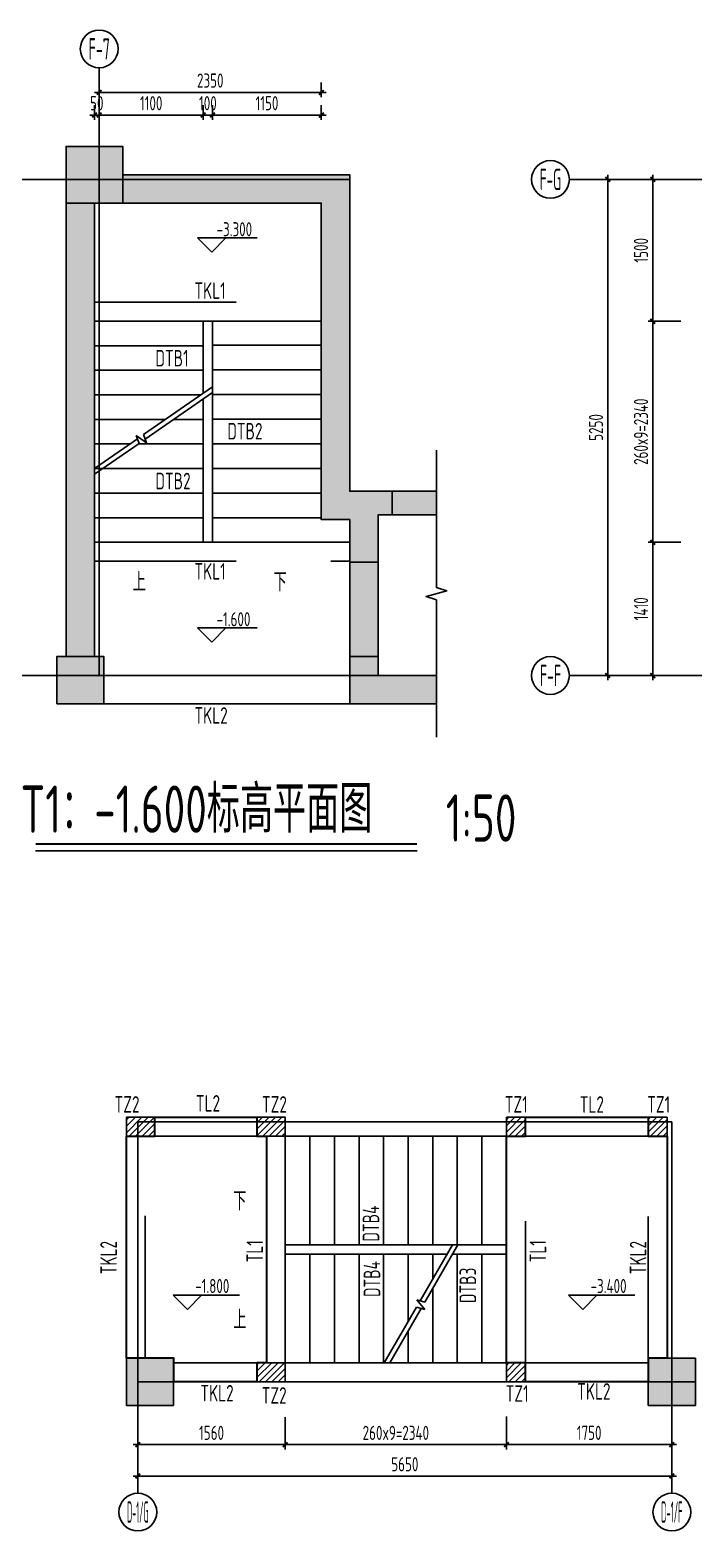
# Model space of a CAD drawing. Header units: millimetres. Extents: x -41781 to 68020, y 189188 to 426788.
# Drawn here: x 4890 to 18939, y 213755 to 245525 of the extents above; entities that cross this region are included whole.
import ezdxf
from ezdxf.enums import TextEntityAlignment as Align

# ---------------------------------------------------------------- set-up
doc = ezdxf.new("R2010")
doc.units = ezdxf.units.MM
doc.header["$LTSCALE"] = 1000
doc.header["$PDMODE"] = 35
doc.header["$PDSIZE"] = 200
doc.linetypes.add('3', pattern=[5, 3, -2])
for name, color, linetype in [('AXIS_TEXT', 7, 'Continuous'), ('COLU', 7, 'Continuous'), ('DIM', 4, 'Continuous'), ('DIM_ELEV', 3, 'Continuous'), ('DIM_SYMB', 3, 'Continuous'), ('h填实-柱墙', 254, 'Continuous'), ('h斜线-墙', 7, 'Continuous'), ('L-AXIS', 3, 'Continuous'), ('L-dote', 253, 'Continuous'), ('louti$0$stair', 2, 'Continuous'), ('PUB_TEXT', 7, 'Continuous'), ('Q-门框', 6, 'Continuous'), ('STAIR', 2, 'Continuous'), ('TEXT', 7, 'Continuous'), ('THIN', 7, 'Continuous'), ('WALL', 3, 'Continuous'), ('地下室轴号', 3, 'Continuous'), ('梁', 4, 'Continuous'), ('梁虚线', 4, '3')]:
    doc.layers.add(name, color=color, linetype=linetype)
doc.styles.add('TSSD_Dimension', font='Tssdeng.shx', dxfattribs={"width": 0.7, "bigfont": 'hztxt.shx'})
doc.styles.add('TSSD_REIN', font='Tssdeng.shx', dxfattribs={"width": 0.7, "bigfont": 'hztxt.shx'})
doc.dimstyles.new('TSSD_50_100', dxfattribs={"dimtxt": 300, "dimasz": 100, "dimexe": 100, "dimexo": 250, "dimgap": 100, "dimtad": 1, "dimdec": 0, "dimlfac": 0.5, "dimzin": 0, "dimdsep": 46, "dimtxsty": 'TSSD_Dimension', "dimblk": 'ARCHTICK', "dimcen": 0, "dimdle": 100, "dimclrt": 7, "dimadec": 0, "dimazin": 0, "dimtfac": 1, "dimtdec": 0, "dimtix": 1, "dimtmove": 2, "dimatfit": 3, "dimfxl": 1, "dimtolj": 1, "dimtzin": 0, "dimarcsym": 0})

# ---------------------------------------------------------------- blocks, each defined once
blk = doc.blocks.new('_ArchTick')
at = {"color": 0, "linetype": 'ByBlock', "const_width": 0.4}
blk.add_lwpolyline([(-0.5, -0.5), (0.5, 0.5)], dxfattribs=at)
blk = doc.blocks.new('*D238')
at = {"layer": 'Defpoints', "color": 0}
for p in [(6254, 244188), (6354, 244188), (6354, 243726)]:
    blk.add_point(p, dxfattribs=at)
at = {"layer": 'DIM', "color": 0, "lineweight": -2}
for p, q in [((6254, 243726), (6154, 243726)), ((6254, 243938), (6254, 243626)), ((6254, 243726), (6354, 243726)), ((6354, 243938), (6354, 243626)), ((6354, 243726), (6454, 243726))]:
    blk.add_line(p, q, dxfattribs=at)
at = {"layer": 'DIM', "color": 0, "lineweight": -2, "xscale": 100, "yscale": 100, "zscale": 100}
for p, rotation in [((6254, 243726), 359.9999236494095), ((6354, 243726), 179.9999236494095)]:
    blk.add_blockref('_ArchTick', p, dxfattribs=dict(at, rotation=rotation))
at = {"layer": 'DIM', "color": 7, "insert": (6304, 243976), "char_height": 300, "attachment_point": 5, "rotation": 359.9999, "style": 'TSSD_Dimension'}
blk.add_mtext('\\A1;50', dxfattribs=at)
blk = doc.blocks.new('*D239')
at = {"layer": 'Defpoints', "color": 0}
for p in [(6354, 244188), (8554, 244188), (8554, 243726)]:
    blk.add_point(p, dxfattribs=at)
at = {"layer": 'DIM', "color": 0, "lineweight": -2}
for p, q in [((6254, 243726), (8654, 243726)), ((6354, 243938), (6354, 243626)), ((8554, 243938), (8554, 243626))]:
    blk.add_line(p, q, dxfattribs=at)
at = {"layer": 'DIM', "color": 0, "lineweight": -2, "xscale": 100, "yscale": 100, "zscale": 100}
for p, rotation in [((6354, 243726), 179.9999236506247), ((8554, 243726), 359.9999236506247)]:
    blk.add_blockref('_ArchTick', p, dxfattribs=dict(at, rotation=rotation))
at = {"layer": 'DIM', "color": 7, "insert": (7454, 243976), "char_height": 300, "attachment_point": 5, "rotation": 359.9999, "style": 'TSSD_Dimension'}
blk.add_mtext('\\A1;1100', dxfattribs=at)
blk = doc.blocks.new('*D240')
at = {"layer": 'Defpoints', "color": 0}
for p in [(8554, 244188), (8754, 244188), (8754, 243726)]:
    blk.add_point(p, dxfattribs=at)
at = {"layer": 'DIM', "color": 0, "lineweight": -2}
for p, q in [((8554, 243726), (8454, 243726)), ((8554, 243938), (8554, 243626)), ((8554, 243726), (8754, 243726)), ((8754, 243938), (8754, 243626)), ((8754, 243726), (8854, 243726))]:
    blk.add_line(p, q, dxfattribs=at)
at = {"layer": 'DIM', "color": 0, "lineweight": -2, "xscale": 100, "yscale": 100, "zscale": 100}
for p, rotation in [((8554, 243726), 359.9999236506247), ((8754, 243726), 179.9999236506247)]:
    blk.add_blockref('_ArchTick', p, dxfattribs=dict(at, rotation=rotation))
at = {"layer": 'DIM', "color": 7, "insert": (8654, 243976), "char_height": 300, "attachment_point": 5, "rotation": 359.9999, "style": 'TSSD_Dimension'}
blk.add_mtext('\\A1;100', dxfattribs=at)
blk = doc.blocks.new('*D241')
at = {"layer": 'Defpoints', "color": 0}
for p in [(8754, 244188), (11054, 244188), (11054, 243726)]:
    blk.add_point(p, dxfattribs=at)
at = {"layer": 'DIM', "color": 0, "lineweight": -2}
for p, q in [((8654, 243726), (11154, 243726)), ((8754, 243938), (8754, 243626)), ((11054, 243938), (11054, 243626))]:
    blk.add_line(p, q, dxfattribs=at)
at = {"layer": 'DIM', "color": 0, "lineweight": -2, "xscale": 100, "yscale": 100, "zscale": 100}
for p, rotation in [((8754, 243726), 179.9999236506247), ((11054, 243726), 359.9999236506247)]:
    blk.add_blockref('_ArchTick', p, dxfattribs=dict(at, rotation=rotation))
at = {"layer": 'DIM', "color": 7, "insert": (9904, 243976), "char_height": 300, "attachment_point": 5, "rotation": 359.9999, "style": 'TSSD_Dimension'}
blk.add_mtext('\\A1;1150', dxfattribs=at)
blk = doc.blocks.new('*D242')
at = {"layer": 'Defpoints', "color": 0}
for p in [(6354, 244668), (11054, 244668), (11054, 244205)]:
    blk.add_point(p, dxfattribs=at)
at = {"layer": 'DIM', "color": 0, "lineweight": -2}
for p, q in [((6354, 244418), (6354, 244105)), ((11054, 244418), (11054, 244105)), ((6254, 244205), (11154, 244205))]:
    blk.add_line(p, q, dxfattribs=at)
at = {"layer": 'DIM', "color": 0, "lineweight": -2, "xscale": 100, "yscale": 100, "zscale": 100}
for p, rotation in [((6354, 244205), 179.9999236506247), ((11054, 244205), 359.9999236506247)]:
    blk.add_blockref('_ArchTick', p, dxfattribs=dict(at, rotation=rotation))
at = {"layer": 'DIM', "color": 7, "insert": (8704, 244455), "char_height": 300, "attachment_point": 5, "rotation": 359.9999, "style": 'TSSD_Dimension'}
blk.add_mtext('\\A1;2350', dxfattribs=at)
blk = doc.blocks.new('*D243')
at = {"layer": 'Defpoints', "color": 0}
for p in [(18068, 234683), (18908, 234683), (18908, 231863)]:
    blk.add_point(p, dxfattribs=at)
at = {"layer": 'DIM', "color": 0, "lineweight": -2}
for p, q in [((18068, 231763), (18068, 234783)), ((18658, 234683), (17968, 234683)), ((18658, 231863), (17968, 231863))]:
    blk.add_line(p, q, dxfattribs=at)
at = {"layer": 'DIM', "color": 0, "lineweight": -2, "xscale": 100, "yscale": 100, "zscale": 100}
for p, rotation in [((18068, 234683), 90), ((18068, 231863), 270)]:
    blk.add_blockref('_ArchTick', p, dxfattribs=dict(at, rotation=rotation))
at = {"layer": 'DIM', "color": 7, "insert": (17818, 233273), "char_height": 300, "attachment_point": 5, "rotation": 90, "style": 'TSSD_Dimension'}
blk.add_mtext('\\A1;1410', dxfattribs=at)
blk = doc.blocks.new('*D244')
at = {"layer": 'Defpoints', "color": 0}
for p in [(18068, 239363), (18908, 239363), (18908, 234683)]:
    blk.add_point(p, dxfattribs=at)
at = {"layer": 'DIM', "color": 0, "lineweight": -2}
for p, q in [((18658, 239363), (17968, 239363)), ((18068, 234583), (18068, 239463)), ((18658, 234683), (17968, 234683))]:
    blk.add_line(p, q, dxfattribs=at)
at = {"layer": 'DIM', "color": 0, "lineweight": -2, "xscale": 100, "yscale": 100, "zscale": 100}
for p, rotation in [((18068, 239363), 90), ((18068, 234683), 270)]:
    blk.add_blockref('_ArchTick', p, dxfattribs=dict(at, rotation=rotation))
at = {"layer": 'DIM', "color": 7, "insert": (17818, 237023), "char_height": 300, "attachment_point": 5, "rotation": 90, "style": 'TSSD_Dimension'}
blk.add_mtext('\\A1;260x9=2340', dxfattribs=at)
blk = doc.blocks.new('*D245')
at = {"layer": 'Defpoints', "color": 0}
for p in [(18068, 242363), (18908, 242363), (18908, 239363)]:
    blk.add_point(p, dxfattribs=at)
at = {"layer": 'DIM', "color": 0, "lineweight": -2}
for p, q in [((18068, 239263), (18068, 242463)), ((18658, 242363), (17968, 242363)), ((18658, 239363), (17968, 239363))]:
    blk.add_line(p, q, dxfattribs=at)
at = {"layer": 'DIM', "color": 0, "lineweight": -2, "xscale": 100, "yscale": 100, "zscale": 100}
for p, rotation in [((18068, 242363), 90), ((18068, 239363), 270)]:
    blk.add_blockref('_ArchTick', p, dxfattribs=dict(at, rotation=rotation))
at = {"layer": 'DIM', "color": 7, "insert": (17818, 240863), "char_height": 300, "attachment_point": 5, "rotation": 90, "style": 'TSSD_Dimension'}
blk.add_mtext('\\A1;1500', dxfattribs=at)
blk = doc.blocks.new('*D246')
at = {"layer": 'Defpoints', "color": 0}
for p in [(17827, 242363), (17115, 231863), (17827, 231863)]:
    blk.add_point(p, dxfattribs=at)
at = {"layer": 'DIM', "color": 0, "lineweight": -2}
for p, q in [((17115, 242463), (17115, 231763)), ((17577, 242363), (17015, 242363)), ((17577, 231863), (17015, 231863))]:
    blk.add_line(p, q, dxfattribs=at)
at = {"layer": 'DIM', "color": 0, "lineweight": -2, "xscale": 100, "yscale": 100, "zscale": 100}
for p, rotation in [((17115, 242363), 90), ((17115, 231863), 270)]:
    blk.add_blockref('_ArchTick', p, dxfattribs=dict(at, rotation=rotation))
at = {"layer": 'DIM', "color": 7, "insert": (16865, 237113), "char_height": 300, "attachment_point": 5, "rotation": 90, "style": 'TSSD_Dimension'}
blk.add_mtext('\\A1;5250', dxfattribs=at)
blk = doc.blocks.new('*D277')
at = {"layer": 'Defpoints', "color": 0}
for p in [(14971, 216427), (18471, 216427), (18471, 215582)]:
    blk.add_point(p, dxfattribs=at)
at = {"layer": 'DIM', "color": 0, "lineweight": -2}
for p, q in [((14971, 216177), (14971, 215482)), ((18471, 216177), (18471, 215482)), ((14871, 215582), (18571, 215582))]:
    blk.add_line(p, q, dxfattribs=at)
at = {"layer": 'DIM', "color": 0, "lineweight": -2, "xscale": 100, "yscale": 100, "zscale": 100, "rotation": 180}
blk.add_blockref('_ArchTick', (14971, 215582), dxfattribs=at)
at = {"layer": 'DIM', "color": 0, "lineweight": -2, "xscale": 100, "yscale": 100, "zscale": 100}
blk.add_blockref('_ArchTick', (18471, 215582), dxfattribs=at)
at = {"layer": 'DIM', "color": 7, "insert": (16721, 215832), "char_height": 300, "attachment_point": 5, "style": 'TSSD_Dimension'}
blk.add_mtext('\\A1;1750', dxfattribs=at)
blk = doc.blocks.new('*D278')
at = {"layer": 'Defpoints', "color": 0}
for p in [(10291, 216410), (14971, 216410), (14971, 215582)]:
    blk.add_point(p, dxfattribs=at)
at = {"layer": 'DIM', "color": 0, "lineweight": -2}
for p, q in [((10291, 216160), (10291, 215482)), ((14971, 216160), (14971, 215482)), ((10191, 215582), (15071, 215582))]:
    blk.add_line(p, q, dxfattribs=at)
at = {"layer": 'DIM', "color": 0, "lineweight": -2, "xscale": 100, "yscale": 100, "zscale": 100, "rotation": 180}
blk.add_blockref('_ArchTick', (10291, 215582), dxfattribs=at)
at = {"layer": 'DIM', "color": 0, "lineweight": -2, "xscale": 100, "yscale": 100, "zscale": 100}
blk.add_blockref('_ArchTick', (14971, 215582), dxfattribs=at)
at = {"layer": 'DIM', "color": 7, "insert": (12631, 215832), "char_height": 300, "attachment_point": 5, "style": 'TSSD_Dimension'}
blk.add_mtext('\\A1;260x9=2340', dxfattribs=at)
blk = doc.blocks.new('*D279')
at = {"layer": 'Defpoints', "color": 0}
for p in [(7171, 216413), (10291, 216413), (10291, 215582)]:
    blk.add_point(p, dxfattribs=at)
at = {"layer": 'DIM', "color": 0, "lineweight": -2}
for p, q in [((7171, 216163), (7171, 215482)), ((10291, 216163), (10291, 215482)), ((7071, 215582), (10391, 215582))]:
    blk.add_line(p, q, dxfattribs=at)
at = {"layer": 'DIM', "color": 0, "lineweight": -2, "xscale": 100, "yscale": 100, "zscale": 100, "rotation": 180}
blk.add_blockref('_ArchTick', (7171, 215582), dxfattribs=at)
at = {"layer": 'DIM', "color": 0, "lineweight": -2, "xscale": 100, "yscale": 100, "zscale": 100}
blk.add_blockref('_ArchTick', (10291, 215582), dxfattribs=at)
at = {"layer": 'DIM', "color": 7, "insert": (8731, 215832), "char_height": 300, "attachment_point": 5, "style": 'TSSD_Dimension'}
blk.add_mtext('\\A1;1560', dxfattribs=at)
blk = doc.blocks.new('*D280')
at = {"layer": 'Defpoints', "color": 0}
for p in [(7171, 215747), (18471, 215747), (18471, 214917)]:
    blk.add_point(p, dxfattribs=at)
at = {"layer": 'DIM', "color": 0, "lineweight": -2}
for p, q in [((7171, 215497), (7171, 214817)), ((18471, 215497), (18471, 214817)), ((7071, 214917), (18571, 214917))]:
    blk.add_line(p, q, dxfattribs=at)
at = {"layer": 'DIM', "color": 0, "lineweight": -2, "xscale": 100, "yscale": 100, "zscale": 100, "rotation": 180}
blk.add_blockref('_ArchTick', (7171, 214917), dxfattribs=at)
at = {"layer": 'DIM', "color": 0, "lineweight": -2, "xscale": 100, "yscale": 100, "zscale": 100}
blk.add_blockref('_ArchTick', (18471, 214917), dxfattribs=at)
at = {"layer": 'DIM', "color": 7, "insert": (12821, 215167), "char_height": 300, "attachment_point": 5, "style": 'TSSD_Dimension'}
blk.add_mtext('\\A1;5650', dxfattribs=at)

msp = doc.modelspace()

# ---------------------------------------------------------------- hatches: boundary and pattern name
at = {"layer": 'h填实-柱墙'}
for color, points in [(254, [(5654.1, 241862.9), (6854.1, 241862.9), (6854.1, 243062.9), (5654.1, 243062.9)]), (254, [(11654.1, 235162.9), (11054.1, 235162.9), (11054.1, 241862.9), (6854.1, 241862.9), (6854.1, 242462.9), (11654.1, 242462.9), (11654.1, 235762.9), (12554.1, 235762.9), (12554.1, 235262.9), (12254.1, 235262.9), (12254.1, 234262.9), (11654.1, 234262.9)]), (254, [(6254.1, 232262.9), (6254.1, 241862.9), (5654.1, 241862.9), (5654.1, 232262.9)]), (254, [(13489.4, 235262.9), (13489.4, 235762.9), (12554.1, 235762.9), (12554.1, 235262.9)]), (256, [(11654.1, 234262.9), (12254.1, 234262.9), (12254.1, 232262.9), (11654.1, 232262.9)]), (254, [(5454.1, 231262.9), (6454.1, 231262.9), (6454.1, 232262.9), (5454.1, 232262.9)]), (254, [(13489.4, 231262.9), (13489.4, 231862.9), (12254.1, 231862.9), (12254.1, 232262.9), (11654.1, 232262.9), (11654.1, 231262.9)]), (254, [(7929.4, 216412.6), (7929.4, 217412.6), (6929.4, 217412.6), (6929.4, 216412.6)]), (254, [(18971.2, 216412.6), (18971.2, 217412.6), (17971.2, 217412.6), (17971.2, 216412.6)])]:
    msp.add_hatch(color=color, dxfattribs=at).paths.add_polyline_path(points)
at = {"layer": 'h斜线-墙'}
h = msp.add_hatch(dxfattribs=at)
h.set_pattern_fill('ANSI31', color=256, scale=30, angle=359.99992, style=0)
h.paths.add_polyline_path([(6929.4, 222512.6), (7529.5, 222512.6), (7529.5, 222112.6), (6929.4, 222112.6)])
h = msp.add_hatch(dxfattribs=at)
h.set_pattern_fill('ANSI31', color=256, scale=30, angle=359.99992, style=0)
h.set_pattern_definition([(44.999924, (-267108.13, -178200), (-67.351831, 67.35201), [])])
h.paths.add_polyline_path([(9691.4, 222512.6), (10291.4, 222512.6), (10291.4, 222112.6), (9691.4, 222112.6)])
h = msp.add_hatch(dxfattribs=at)
h.set_pattern_fill('ANSI31', color=256, scale=30, angle=359.99992, style=0)
h.set_pattern_definition([(44.999924, (-269043.33, -178200), (-67.351831, 67.35201), [])])
h.paths.add_polyline_path([(14971.4, 222512.6), (15371.4, 222512.6), (15371.4, 222112.6), (14971.4, 222112.6)])
h = msp.add_hatch(dxfattribs=at)
h.set_pattern_fill('ANSI31', color=256, scale=30, angle=359.99992, style=0)
h.set_pattern_definition([(44.999924, (-266043.57, -178200), (-67.351831, 67.35201), [])])
h.paths.add_polyline_path([(17971.2, 222512.6), (18371.2, 222512.6), (18371.2, 222112.6), (17971.2, 222112.6)])
h = msp.add_hatch(dxfattribs=at)
h.set_pattern_fill('ANSI31', color=256, scale=30, angle=359.99992, style=0)
h.paths.add_polyline_path([(9691.4, 217312.6), (10291.4, 217312.6), (10291.4, 216912.6), (9691.4, 216912.6)])
h = msp.add_hatch(dxfattribs=at)
h.set_pattern_fill('ANSI31', color=256, scale=30, angle=359.99992, style=0)
h.set_pattern_definition([(44.999924, (-269043.33, -183400), (-67.351831, 67.35201), [])])
h.paths.add_polyline_path([(14971.4, 217312.6), (15371.4, 217312.6), (15371.4, 216912.6), (14971.4, 216912.6)])

# ---------------------------------------------------------------- linework, layer by layer
at = {"layer": 'COLU'}
for points in [[(5654.1, 241862.9), (6854.1, 241862.9), (6854.1, 243062.9), (5654.1, 243062.9)], [(5454.1, 231262.9), (6454.1, 231262.9), (6454.1, 232262.9), (5454.1, 232262.9)], [(7929.4, 216412.6), (7929.4, 217412.6), (6929.4, 217412.6), (6929.4, 216412.6)], [(18971.2, 216412.6), (18971.2, 217412.6), (17971.2, 217412.6), (17971.2, 216412.6)]]:
    msp.add_lwpolyline(points, close=True, dxfattribs=at)
at = {"layer": 'COLU', "color": 3}
for points in [[(6929.4, 222512.6), (7529.5, 222512.6), (7529.5, 222112.6), (6929.4, 222112.6), (6929.4, 222512.6)], [(9691.4, 222512.6), (10291.4, 222512.6), (10291.4, 222112.6), (9691.4, 222112.6), (9691.4, 222512.6)], [(14971.4, 222512.6), (15371.4, 222512.6), (15371.4, 222112.6), (14971.4, 222112.6), (14971.4, 222512.6)], [(17971.2, 222512.6), (18371.2, 222512.6), (18371.2, 222112.6), (17971.2, 222112.6), (17971.2, 222512.6)], [(9691.4, 217312.6), (10291.4, 217312.6), (10291.4, 216912.6), (9691.4, 216912.6), (9691.4, 217312.6)], [(14971.4, 217312.6), (15371.4, 217312.6), (15371.4, 216912.6), (14971.4, 216912.6), (14971.4, 217312.6)]]:
    msp.add_lwpolyline(points, dxfattribs=at)
at = {"layer": 'DIM_ELEV'}
for p, q in [((8735.6, 240823.3), (8435.6, 241123.3)), ((8435.6, 241123.3), (9696.7, 241123.3)), ((8735.6, 240823.3), (9035.6, 241123.3)), ((8735.6, 232568.3), (8435.6, 232868.3)), ((8435.6, 232868.3), (9696.7, 232868.3)), ((8735.6, 232568.3), (9035.6, 232868.3)), ((8219.8, 218445.9), (7919.8, 218745.9)), ((9322.3, 218745.9), (7919.8, 218745.9)), ((8219.8, 218445.9), (8519.8, 218745.9)), ((16585.7, 218445.9), (16285.7, 218745.9)), ((17688.2, 218745.9), (16285.7, 218745.9)), ((16585.7, 218445.9), (16885.7, 218745.9))]:
    msp.add_line(p, q, dxfattribs=at)
at = {"layer": 'DIM_SYMB'}
for points in [[(9973.5, 233778.8, 0, 0, 0), (9973.5, 240268.7, 0, 0, 0), (7363.6, 240268.7, 0, 0, 0), (7363.6, 237522, 80, 0, 0), (7363.6, 237222, 0, 0, 0)], [(7404.1, 233818.4, 0, 0, 0), (7404.1, 236463, 80, 0, 0), (7404.1, 236763, 0, 0, 0)], [(9519.9, 221117, 0, 0, 0), (16007.7, 221117, 0, 0, 0), (16007.7, 218507, 0, 0, 0), (13564.8, 218507, 80, 0, 0), (13264.8, 218507, 0, 0, 0)], [(9517, 218507, 0, 0, 0), (12444.8, 218507, 80, 0, 0), (12744.8, 218507, 0, 0, 0)]]:
    msp.add_lwpolyline(points, format="xyseb", dxfattribs=at)
at = {"layer": 'h填实-柱墙', "color": 1, "lineweight": 30}
for points in [[(7529.5, 222512.6), (9691.4, 222512.6), (9691.4, 222112.6), (9891.4, 222112.6), (9891.4, 217312.6), (9691.4, 217312.6), (9691.4, 216912.6), (7929.8, 216912.6), (7929.8, 217412.6), (6929.4, 217412.6), (6929.4, 222112.6), (7529.5, 222112.6), (7529.5, 222512.6)], [(14971.4, 222112.6), (15371.4, 222112.6), (15371.4, 222512.6), (17971.2, 222512.6), (17971.2, 222112.6), (18371.2, 222112.6), (18371.2, 217412.1), (17971.2, 217412.6), (17971.2, 216912.6), (15371.4, 216912.6), (15371.4, 217312.6), (14971.4, 217312.6), (14971.4, 222112.6)]]:
    msp.add_lwpolyline(points, dxfattribs=at)
at = {"layer": 'L-AXIS'}
msp.add_line((17219.1, 242362.9), (16425.1, 242362.9), dxfattribs=at)
at = {"layer": 'L-dote', "ltscale": 10}
for p, q in [((6354.1, 231862.8), (6354.1, 244725.3)), ((3103.6, 242362.9), (11654.1, 242362.9)), ((17219.1, 242362.9), (25769.6, 242362.9)), ((13489.4, 231862.9), (3235.4, 231862.8)), ((27604.9, 231862.9), (17350.9, 231862.8)), ((7171.2, 222412.6), (18471.2, 222412.6)), ((7171.2, 222412.6), (7171.2, 216912.6)), ((18471.2, 222412.6), (18471.2, 216912.6)), ((7171.2, 216912.6), (18971.2, 216912.6))]:
    msp.add_line(p, q, dxfattribs=at)
at = {"layer": 'Q-门框'}
msp.add_lwpolyline([(13489.4, 235262.9), (12554.1, 235262.9), (12554.1, 235762.9), (13489.4, 235762.9)], dxfattribs=at)
msp.add_lwpolyline([(11654.1, 234262.9), (12254.1, 234262.9), (12254.1, 232262.9), (11654.1, 232262.9)], close=True, dxfattribs=at)
at = {"layer": 'STAIR'}
for p, q in [((6254.1, 239363), (11054.1, 239363)), ((8554.1, 237835.7), (8554.1, 239363)), ((8754.1, 234678.2), (8754.1, 239358.2)), ((6254.1, 238843), (8554.1, 238843)), ((8754.1, 238852.5), (11054.1, 238852.5)), ((6254.1, 238323), (8554.1, 238323)), ((8754.1, 238332.5), (11054.1, 238332.5)), ((7293.8, 236962.9), (8754.1, 237974.1)), ((6254.1, 237803), (8506.9, 237803)), ((7328.7, 236865.4), (8754.1, 237852.5)), ((8554.1, 234683), (8554.1, 237714)), ((8754.1, 237807.7), (11054.1, 237807.7)), ((6254.1, 237283), (7756, 237283)), ((7931.6, 237283), (8554.1, 237283)), ((8754.1, 237287.7), (11054.1, 237287.7)), ((6254.1, 236243), (7162.5, 236872)), ((6254.1, 236121.3), (7197.4, 236774.5)), ((6254.1, 236763), (7005.1, 236763)), ((7197.4, 236774.5), (7137.2, 236942.5)), ((7137.2, 236942.5), (7356.7, 236787.1)), ((7180.7, 236763), (8554.1, 236763)), ((7356.7, 236787.1), (7293.8, 236962.9)), ((8754.1, 236767.7), (11054.1, 236767.7)), ((6254.1, 234683), (6254.1, 236359)), ((6254.1, 236243), (8554.1, 236243)), ((8754.1, 236243), (11054.1, 236243)), ((6254.1, 235723), (8554.1, 235723)), ((8754.1, 235723), (11054.1, 235723)), ((6254.1, 235203), (8554.1, 235203)), ((8754.1, 235203), (11054.1, 235203)), ((6254.1, 234683), (11654.1, 234683)), ((14971.4, 222112.6), (10291.4, 222112.6)), ((10291.4, 219932.6), (10291.4, 222112.6)), ((10291.4, 219812.6), (10291.4, 222112.6)), ((10811.4, 219812.6), (10811.4, 222112.6)), ((11331.4, 219812.6), (11331.4, 222112.6)), ((11851.4, 219812.6), (11851.4, 222112.6)), ((12371.4, 219812.6), (12371.4, 222112.6)), ((12891.4, 219812.6), (12891.4, 222112.6)), ((13411.4, 219812.6), (13411.4, 222112.6)), ((13931.4, 219812.6), (13931.4, 222112.6)), ((14451.4, 219812.6), (14451.4, 222112.6)), ((14971.4, 219932.6), (14971.4, 222112.6)), ((14971.4, 219612.6), (14971.4, 222112.6)), ((12891.4, 219812.6), (12891.4, 221238.5)), ((13411.4, 219812.6), (13411.4, 220337.9)), ((14971.4, 219812.6), (14971.4, 219932.6)), ((14971.4, 219812.6), (14971.4, 219932.6)), ((13714.7, 219812.6), (10291.4, 219812.6)), ((13830.1, 219812.6), (10291.4, 219812.6)), ((10291.4, 219812.6), (10291.4, 219612.6)), ((10291.4, 219612.6), (10291.4, 219812.6)), ((10291.4, 219612.6), (13714.7, 219612.6)), ((10291.4, 219612.6), (13714.7, 219612.6)), ((10291.4, 217312.6), (10291.4, 219612.6)), ((10811.4, 219612.6), (10811.4, 217312.6)), ((11331.4, 219612.6), (11331.4, 217312.6)), ((11851.4, 219612.6), (11851.4, 217312.6)), ((12371.4, 219612.6), (12371.4, 217312.6)), ((12891.4, 219612.6), (12891.4, 218186.7)), ((13830.1, 219812.6), (13146.3, 218628.2)), ((13945.6, 219812.6), (13246.3, 218601.4)), ((13411.4, 219612.6), (13411.4, 219087.4)), ((14971.4, 219812.6), (13830.1, 219812.6)), ((14971.4, 219812.6), (13830.1, 219812.6)), ((13830.1, 219612.6), (14971.4, 219612.6)), ((13830.1, 219612.6), (14971.4, 219612.6)), ((13931.4, 219612.6), (13931.4, 217312.6)), ((14451.4, 219612.6), (14451.4, 217312.6)), ((14971.4, 219812.6), (14971.4, 219612.6)), ((14971.4, 219612.6), (14971.4, 217312.6)), ((10291.4, 219492.6), (10291.4, 217312.6)), ((10291.4, 219492.6), (10291.4, 217312.6)), ((13246.3, 218601.4), (13074, 218647.6)), ((13074, 218647.6), (13246.9, 218441.6)), ((13411.4, 218887.4), (13411.4, 217312.6)), ((13066.5, 218489.9), (12386.5, 217312.1)), ((13166.5, 218463.1), (12501.9, 217312.1)), ((13246.9, 218441.6), (13066.5, 218489.9)), ((12891.4, 217986.7), (12891.4, 217312.6)), ((14971.4, 217312.6), (10291.4, 217312.6))]:
    msp.add_line(p, q, dxfattribs=at)
at = {"layer": 'TEXT', "const_width": 40}
msp.add_lwpolyline([(5008.5, 228296.1), (13078.7, 228296.1)], dxfattribs=at)
at = {"layer": 'TEXT'}
msp.add_lwpolyline([(5008.5, 228151.4), (13078.7, 228151.4)], dxfattribs=at)
at = {"layer": 'THIN'}
msp.add_lwpolyline([(13489.4, 236632.9), (13489.4, 233723.6), (13709.4, 233653.6), (13269.4, 233533.6), (13489.4, 233463.6), (13489.4, 230554.4)], dxfattribs=at)
at = {"layer": 'WALL'}
for points in [[(11654.1, 235162.9), (11054.1, 235162.9), (11054.1, 241862.9), (6854.1, 241862.9), (6854.1, 242462.9), (11654.1, 242462.9), (11654.1, 235762.9), (12554.1, 235762.9), (12554.1, 235262.9), (12254.1, 235262.9), (12254.1, 234262.9), (11654.1, 234262.9)], [(6254.1, 232262.9), (6254.1, 241862.9), (5654.1, 241862.9), (5654.1, 232262.9)]]:
    msp.add_lwpolyline(points, close=True, dxfattribs=at)
msp.add_lwpolyline([(13489.4, 231262.9), (11654.1, 231262.9), (11654.1, 232262.9), (12254.1, 232262.9), (12254.1, 231862.9), (13489.4, 231862.9)], dxfattribs=at)
at = {"layer": '地下室轴号'}
for p, q in [((6354.1, 244725.3), (6354.1, 243099.3)), ((16552.6, 242362.9), (16302.8, 242362.9)), ((18022.3, 231862.9), (16302.8, 231862.9)), ((7171.2, 216912.6), (7171.2, 214555)), ((18471.2, 216912.6), (18471.2, 214555))]:
    msp.add_line(p, q, dxfattribs=at)
for centre in [(6354.1, 245125.3), (15902.8, 242362.9), (15902.8, 231862.9), (7171.2, 214155), (18471.2, 214155)]:
    msp.add_circle(centre, 400, dxfattribs=at)
at = {"layer": '梁'}
for p, q in [((9891.4, 222512.6), (7155.3, 222512.6)), ((17971.2, 222515.4), (15371.4, 222515.4)), ((6929.4, 217412.6), (6929.4, 222112.6)), ((18371.2, 217412.1), (18371.2, 222112.6)), ((9891.4, 216912.6), (7929.8, 216912.6)), ((17971.2, 216912.6), (15371.4, 216912.6))]:
    msp.add_line(p, q, dxfattribs=at)
at = {"layer": '梁虚线'}
for p, q in [((6254.1, 239763), (11054.1, 239763)), ((6254.1, 234283), (11654.1, 234283)), ((6454.1, 231862.9), (11654.1, 231862.9)), ((10291.4, 222112.6), (7155.3, 222112.6)), ((7329.2, 217427.4), (7329.2, 222112.6)), ((9891.4, 217312.6), (9891.4, 222112.6)), ((17971.2, 222112.6), (15371.4, 222112.6)), ((15371.4, 217312.6), (15371.4, 222112.6)), ((17971.2, 217412.1), (17971.2, 222112.6)), ((9891.4, 217312.6), (7929.1, 217312.6)), ((17971.2, 217312.6), (15371.4, 217312.6))]:
    msp.add_line(p, q, dxfattribs=at)
at = {"layer": '梁虚线', "linetype": 'ByBlock'}
msp.add_line((6454.1, 231262.9), (11654.1, 231262.9), dxfattribs=at)

# ---------------------------------------------------------------- texts
at = {"layer": 'AXIS_TEXT', "style": 'TSSD_REIN'}
for s, width, p, p2 in [('F-7', 0.448276, (6127.9, 244899), (6580.4, 244899)), ('F-G', 0.440678, (15676.5, 242136.6), (16129, 242136.6)), ('F-F', 0.45614, (15676.5, 231636.6), (16129, 231636.6)), ('D-1/G', 0.26, (6944.9, 213928.7), (7397.5, 213928.7)), ('D-1/F', 0.265306, (18244.9, 213928.7), (18697.5, 213928.7))]:
    msp.add_text(s, height=452.55, dxfattribs=dict(at, width=width)).set_placement(p, p2, align=Align.FIT)
at = {"layer": 'louti$0$stair', "color": 4, "style": 'TSSD_REIN', "width": 0.7}
for s, p in [('TKL1', (8368.8, 239834.3)), ('DTB1', (7544.4, 238403.8)), ('DTB2', (9065.4, 236858.4)), ('DTB2', (7544.4, 235803.8)), ('TKL1', (8368.8, 233892.8)), ('TKL2', (8368.8, 230841.6)), ('TZ2', (6679.1, 222609)), ('TL2', (8400, 222631.7)), ('TZ2', (9797.8, 222609)), ('TZ1', (14935.8, 222609)), ('TL2', (16521.6, 222607.1)), ('TZ1', (17950.1, 222609)), ('TKL2', (8494.3, 216496)), ('TZ2', (9792.5, 216449)), ('TZ1', (14954.5, 216489.7)), ('TKL2', (16467.9, 216533.7))]:
    msp.add_text(s, height=350, dxfattribs=at).set_placement(p)
for s, p in [('DTB4', (12278.6, 219881.3)), ('TKL2', (6727.7, 219188)), ('TL1', (9820.3, 219441.6)), ('TL1', (15811.7, 219441.6)), ('TKL2', (17931.7, 219188)), ('DTB4', (12300.1, 218707.5)), ('DTB3', (14328.6, 218579.6))]:
    msp.add_text(s, height=350, rotation=90, dxfattribs=at).set_placement(p)
at = {"layer": 'PUB_TEXT', "style": 'TSSD_REIN', "width": 0.705882}
for s, p in [('-3.300', (8838.3, 241160)), ('-1.600', (8838.3, 232905)), ('-1.800', (8385.7, 218791.8)), ('-3.400', (16751.5, 218791.8))]:
    msp.add_text(s, height=297.5, dxfattribs=at).set_placement(p)
at = {"layer": 'TEXT', "style": 'TSSD_REIN', "width": 0.7}
for s, p in [('上', (7060.8, 233641.7)), ('下', (10042.2, 233641.7)), ('下', (9189, 220540)), ('上', (9189, 218026.7))]:
    msp.add_text(s, height=400.7, dxfattribs=at).set_placement(p)
at = {"layer": 'TEXT', "style": 'TSSD_REIN', "text_generation_flag": 6, "width": 0.7}
for s, p in [('T1：-1.600标高平面图', (4688.3, 228533.9)), ('1:50', (13688.3, 228345.4))]:
    msp.add_text(s, height=1000, rotation=180, dxfattribs=at).set_placement(p)

# ---------------------------------------------------------------- dimensions: what is measured, and where the dimension line sits
at = {"layer": 'DIM'}
for base, p1, p2, picture, middle in [((11054.1, 244205.5), (6354.1, 244667.9), (11054.1, 244667.9), '*D242', (8704.1, 244455.5)), ((8554.1, 243726), (6354.1, 244188.4), (8554.1, 244188.4), '*D239', (7454.1, 243976)), ((8754.1, 243726), (8554.1, 244188.4), (8754.1, 244188.4), '*D240', (8654.1, 243976)), ((11054.1, 243726), (8754.1, 244188.4), (11054.1, 244188.4), '*D241', (9904.1, 243976))]:
    dim = msp.add_linear_dim(base=base, p1=p1, p2=p2, angle=179.99992, dimstyle='TSSD_50_100', dxfattribs=at)
    dim.commit()
    dim.dimension.update_dxf_attribs({"geometry": picture, "text_midpoint": middle})
for p1, p2, distance, picture, middle in [((6254.1, 244188.4), (6354.1, 244188.4), -462.4, '*D238', (6304.1, 243976)), ((17827.3, 242362.9), (17827.3, 231862.9), -712.4, '*D246', (16864.8, 237112.9)), ((18907.9, 239363), (18907.9, 242362.9), 840.2, '*D245', (17817.6, 240862.9)), ((18907.9, 231862.8), (18907.9, 234683), 840.2, '*D243', (17817.6, 233272.9)), ((7171.2, 216412.6), (10291.4, 216412.6), -830.3, '*D279', (8731.3, 215832.4)), ((14971.4, 216427.2), (18471.2, 216427.2), -844.9, '*D277', (16721.3, 215832.4)), ((7171.2, 215746.9), (18471.2, 215746.9), -830.3, '*D280', (12821.2, 215166.7))]:
    dim = msp.add_aligned_dim(p1=p1, p2=p2, distance=distance, dimstyle='TSSD_50_100', dxfattribs=at)
    dim.commit()
    dim.dimension.update_dxf_attribs({"geometry": picture, "text_midpoint": middle})
for p1, p2, distance, picture, middle in [((18907.9, 234683), (18907.9, 239363), 840.2, '*D244', (17817.6, 237023)), ((10291.4, 216409.9), (14971.4, 216409.9), -827.6, '*D278', (12631.4, 215832.4))]:
    dim = msp.add_aligned_dim(p1=p1, p2=p2, distance=distance, text='260x9=2340', dimstyle='TSSD_50_100', dxfattribs=at)
    dim.commit()
    dim.dimension.update_dxf_attribs({"geometry": picture, "text_midpoint": middle})

doc.saveas('drawing.dxf')
